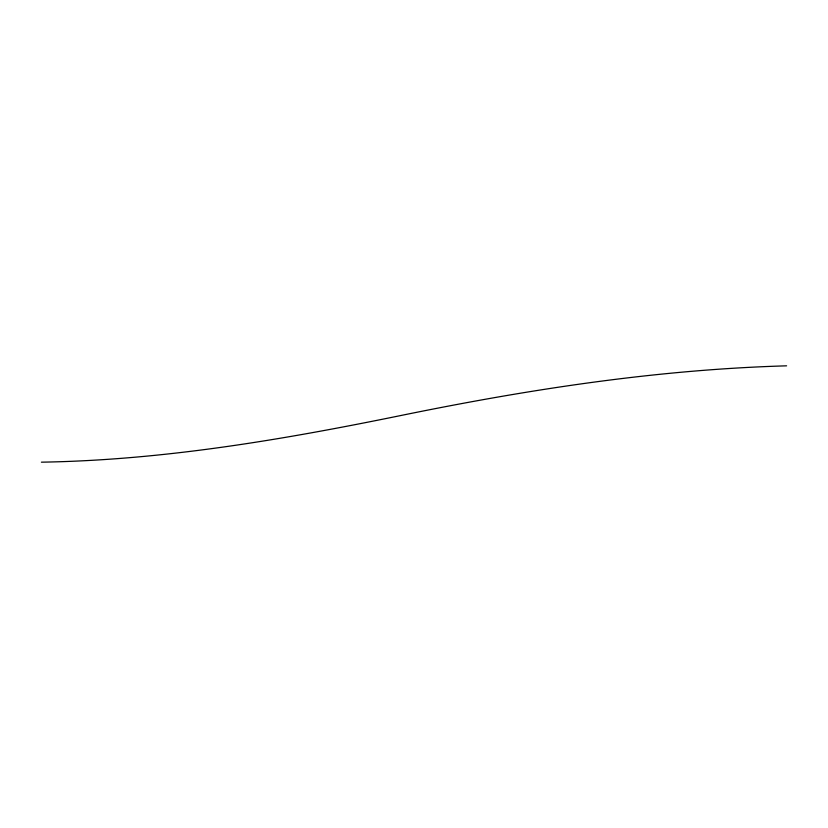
<?xml version="1.0" encoding="UTF-8"?>
<svg xmlns="http://www.w3.org/2000/svg" width="828" height="828" viewBox="0 0 828 828"><rect width="100%" height="100%" fill="white"/><g stroke="black" fill="none" stroke-linecap="round" stroke-linejoin="round"><path stroke-width="1.24" d="M786.6 365.831C656.345 369.578 527.27 389.584 399.82 415.728C281.706 439.865 162.236 460.213 41.4 462.169"/></g></svg>
